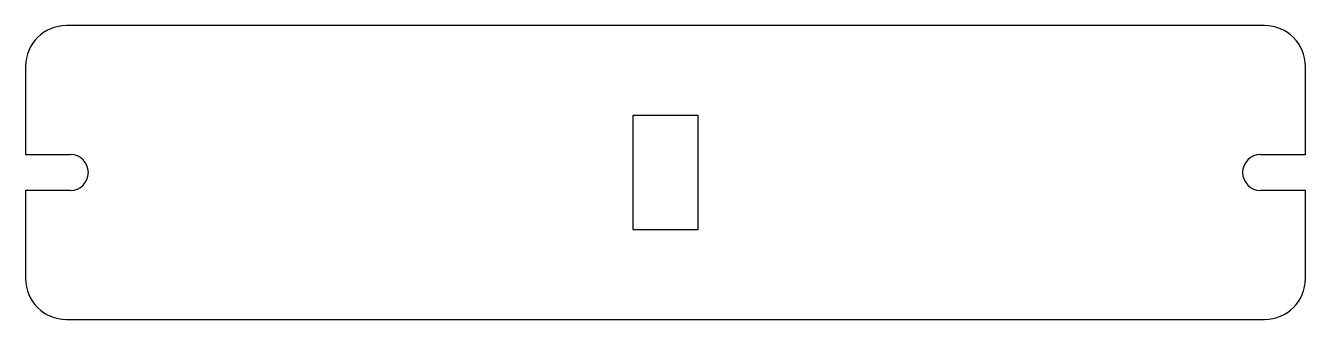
# Model space of a CAD drawing. Header units: millimetres. Extents: x 66.1 to 144.6, y 226.2 to 244.2.
import ezdxf

# ---------------------------------------------------------------- set-up
doc = ezdxf.new("R2010")
doc.units = ezdxf.units.MM

msp = doc.modelspace()

# ---------------------------------------------------------------- linework, layer by layer
at = {"color": 7, "linetype": 'Continuous', "lineweight": 25}
for p, q in [((142.1, 244.179), (68.6, 244.179)), ((66.1, 241.679), (66.1, 236.279)), ((144.6, 236.279), (144.6, 241.679)), ((107.35, 238.679), (103.35, 238.679)), ((103.35, 238.679), (103.35, 231.679)), ((107.35, 231.679), (107.35, 238.679)), ((66.1, 236.279), (68.85, 236.279)), ((141.85, 236.279), (144.6, 236.279)), ((66.1, 234.079), (66.1, 228.679)), ((68.85, 234.079), (66.1, 234.079)), ((144.6, 234.079), (141.85, 234.079)), ((144.6, 228.679), (144.6, 234.079)), ((103.35, 231.679), (107.35, 231.679)), ((68.6, 226.179), (142.1, 226.179))]:
    msp.add_line(p, q, dxfattribs=at)
for centre, radius, start, end in [((68.6, 241.679), 2.5, 90.00133, 179.99867), ((142.1, 241.679), 2.5, 0.00133, 89.99867), ((68.85, 235.179), 1.1, 270, 90), ((141.85, 235.179), 1.1, 90, 270), ((68.6, 228.679), 2.5, 180.00133, 269.99867), ((142.1, 228.679), 2.5, 270.00133, 359.99867)]:
    msp.add_arc(centre, radius, start, end, dxfattribs=at)

doc.saveas('drawing.dxf')
